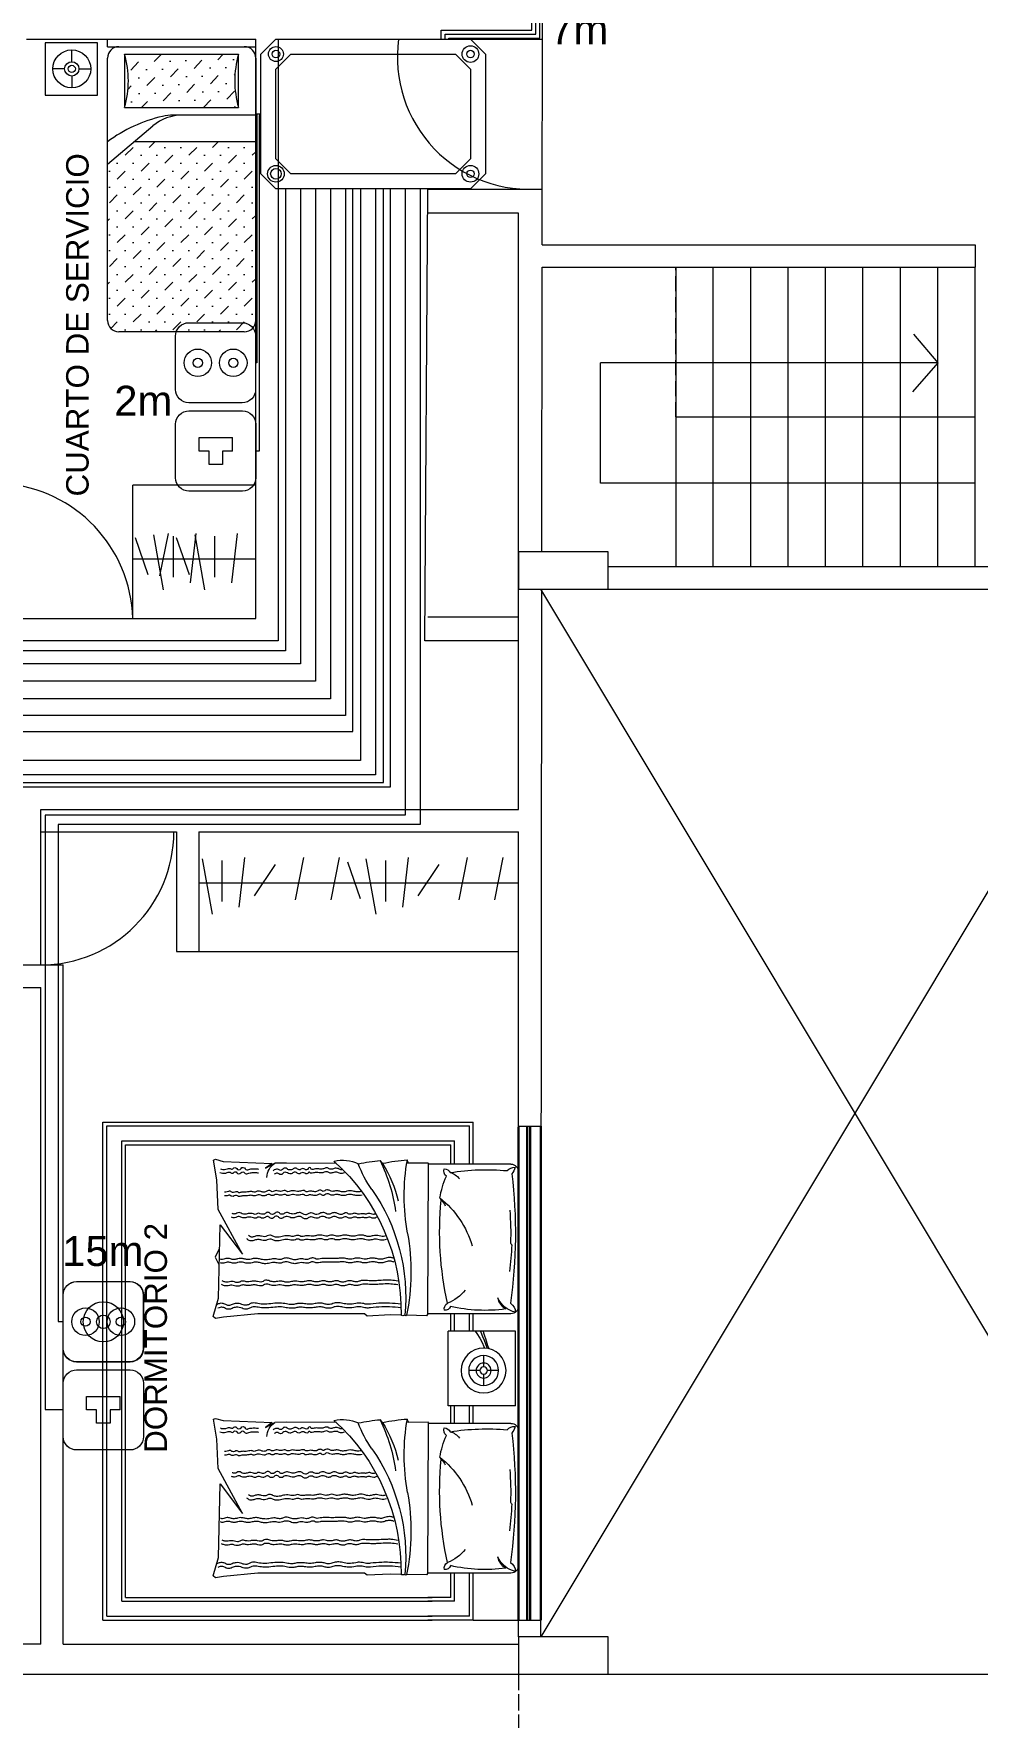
# Model space of a CAD drawing. Header units: metres. Extents: x -2 to 3328848, y -2 to 2725060.
# Drawn here: x 1662910.6 to 1662973.7, y 1363751.8 to 1363864.3 of the extents above; entities that cross this region are included whole.
import ezdxf

# ---------------------------------------------------------------- set-up
doc = ezdxf.new("R2010")
doc.units = ezdxf.units.M
for name, pattern in [('0', [0]), ('ACAD_ISO02W100', [15, 12, -3]), ('DASHED', [70, 50, -20])]:
    doc.linetypes.add(name, pattern=pattern)
doc.layers.get('0').update_dxf_attribs({"color": 253, "lineweight": 0})
for name, color, linetype, lineweight in [('escalera', 253, 'DASHED', 0), ('ICT_INTERNA', 170, 'Continuous', 0), ('ICT_TOMAS', 1, 'Continuous', 0), ('L.COLUMNA', 253, 'Continuous', 0), ('mobi alcolchonado', 253, 'Continuous', 0), ('MOBILIARIO2', 253, 'Continuous', 0), ('muebles', 253, 'Continuous', 0), ('NOFIJO', 253, 'Continuous', 0), ('PUERTAS', 253, 'Continuous', 0), ('ventanas', 253, 'Continuous', 30)]:
    doc.layers.add(name, color=color, linetype=linetype, lineweight=lineweight)
doc.styles.add('COTA', font='arial.ttf', dxfattribs={"height": 1})
doc.styles.get("Standard").update_dxf_attribs({"font": 'arial.ttf'})

# ---------------------------------------------------------------- blocks, each defined once
blk = doc.blocks.new('CAMA01')
at = {"layer": 'mobi alcolchonado'}
for p, q in [((-0.9, 0), (0, 0)), ((-0.95, -0.05), (-0.95, -0.604)), ((0.05, -0.05), (0.05, -0.6)), ((-0.95, -0.604), (-0.963, -0.613)), ((-0.963, -0.613), (-0.96, -0.747)), ((-0.95, -0.604), (0.054, -0.6)), ((0.054, -0.6), (0.057, -0.603)), ((0.057, -0.603), (0.056, -0.746)), ((-0.959, -0.784), (-0.957, -0.857)), ((-0.957, -0.857), (-0.965, -1.011)), ((-0.965, -1.011), (-0.95, -1.029)), ((0.056, -0.908), (0.075, -0.924)), ((-0.95, -1.029), (-0.95, -1.741)), ((0.055, -1.216), (0.057, -1.55)), ((0.057, -1.55), (0.056, -1.628)), ((0.023, -1.689), (0.056, -1.628)), ((0.055, -1.646), (0.023, -1.689)), ((0.068, -1.972), (0.055, -1.646)), ((-0.95, -1.741), (-0.973, -1.97)), ((-0.552, -1.843), (-0.252, -2.007)), ((-0.355, -1.993), (-0.552, -1.843)), ((-0.973, -1.97), (-0.982, -2.025)), ((-0.982, -2.025), (-0.969, -2.04)), ((-0.969, -2.04), (-0.846, -2.004)), ((-0.846, -2.004), (-0.355, -1.993)), ((-0.252, -2.007), (-0.055, -2.015)), ((-0.055, -2.015), (0.077, -2.038)), ((0.083, -2.023), (0.068, -1.972)), ((0.077, -2.038), (0.083, -2.023))]:
    blk.add_line(p, q, dxfattribs=at)
for centre, radius, start, end in [((-0.9, -0.05), 0.05, 90, 180), ((-0.78, 0.014), 0.163, 192.2008, 247.3604), ((-0.938, -0.089), 0.0687, 32.3351, 91.4023), ((0.098, -0.223), 1.025, 172.2473, 193.0029), ((-0.819, -0.021), 0.118, 212.6434, 258.2419), ((-0.41, -3.431), 3.411, 83.3475, 97.9136), ((0.1, -0.223), 0.214, 109.6538, 122.6886), ((-1.514, -0.215), 1.527, 350.9191, 5.28), ((0, -0.05), 0.05, 0, 90), ((-0.037, -0.026), 0.066, 312.4623, 3.6405), ((-0.889, -0.49), 0.0381, 108.9808, 187.5781), ((-0.919, -0.448), 0.0472, 260.6567, 326.3809), ((-0.398, 1.756), 2.282, 257.8189, 275.1993), ((-0.256, -0.567), 0.0826, 38.2941, 70.0555), ((-0.262, -0.666), 0.165, 58.5661, 64.8686), ((-0.274, 0.056), 0.589, 279.6141, 294.3372), ((0.005, -0.451), 0.0469, 219.9429, 288.3936), ((-0.03, -0.499), 0.0497, 4.6836, 60.5878), ((-0.957, -0.753), 0.00627, 112.1012, 250.5349), ((-0.94, -0.771), 0.0229, 148.1305, 214.5055), ((-0.668, -2.189), 1.471, 80, 101.4514), ((-0.838, -2.006), 1.253, 55, 95.5645), ((-0.934, -2.132), 1.348, 41.8594, 91.0501), ((-0.161, 0.617), 1.38, 259.5233, 280.0125), ((0.088, -0.688), 0.0548, 234.3439, 260.3637), ((-1.206, -0.649), 1.288, 348.4322, 355.8792), ((0.309, -0.368), 0.747, 235, 249.9199), ((-1.208, -0.805), 1.288, 348.1971, 354.7256), ((-0.183, -1.176), 0.259, 347.5254, 24.4401), ((0.059, -1.246), 0.0179, 51.3387, 101.1926)]:
    blk.add_arc(centre, radius, start, end, dxfattribs=at)
at = {"layer": 'MOBILIARIO2'}
for points in [[(-0.91, -0.784, -0.016109), (-0.904, -0.861, -0.024073), (-0.904, -0.913, -0.018694), (-0.91, -0.989, 0.050065), (-0.911, -1.018, 0.056677), (-0.907, -1.035, -0.051657), (-0.904, -1.053, -0.081685), (-0.906, -1.089, 0.062491), (-0.911, -1.135, 0.055675), (-0.906, -1.172, -0.061502), (-0.901, -1.207, -0.093427), (-0.907, -1.239, 0.097168), (-0.913, -1.27, 0.07769), (-0.908, -1.298, -0.081942), (-0.904, -1.326, -0.05009), (-0.907, -1.359, 0.049651), (-0.911, -1.393, 0.038952), (-0.908, -1.429, -0.043857), (-0.906, -1.461, -0.052705), (-0.91, -1.488, 0.052187), (-0.913, -1.514, 0.065973), (-0.909, -1.551, -0.055408), (-0.904, -1.594, -0.038659), (-0.907, -1.64, 0.032291), (-0.911, -1.696, 0.056883), (-0.906, -1.739, -0.072358), (-0.904, -1.773, -0.122992), (-0.91, -1.791, 0.101053), (-0.918, -1.813, 0.148742), (-0.913, -1.846, -0.127539), (-0.906, -1.885, -0.105457), (-0.914, -1.913, 0.125573), (-0.92, -1.936, 0.14575), (-0.914, -1.958, -0.134347), (-0.906, -1.981, -0.073839), (-0.907, -1.993, -0.052428), (-0.913, -2.008)], [(-0.885, -0.784, -0.016212), (-0.879, -0.861, -0.024132), (-0.879, -0.913, -0.018479), (-0.885, -0.988, 0.049503), (-0.886, -1.016, 0.057233), (-0.882, -1.033, -0.051743), (-0.879, -1.052, -0.081718), (-0.881, -1.087, 0.062376), (-0.886, -1.134, 0.056016), (-0.88, -1.173, -0.062225), (-0.876, -1.208, -0.092827), (-0.882, -1.239, 0.097273), (-0.888, -1.27, 0.077058), (-0.883, -1.298, -0.080968), (-0.879, -1.325, -0.051015), (-0.882, -1.359, 0.050139), (-0.886, -1.394, 0.038829), (-0.883, -1.43, -0.044073), (-0.881, -1.462, -0.05256), (-0.884, -1.488, 0.051882), (-0.888, -1.515, 0.065917), (-0.884, -1.55, -0.055177), (-0.879, -1.593, -0.038645), (-0.881, -1.64, 0.03175), (-0.886, -1.696, 0.05817), (-0.881, -1.741, -0.074982), (-0.878, -1.776, -0.120388), (-0.884, -1.794, 0.099922), (-0.892, -1.815, 0.1495), (-0.887, -1.848, -0.128684), (-0.881, -1.886, -0.103936), (-0.888, -1.913, 0.123542), (-0.894, -1.936, 0.142951), (-0.888, -1.956, -0.122441), (-0.88, -1.98, -0.081719), (-0.881, -1.995, -0.060139), (-0.889, -2.015)], [(-0.757, -0.806, -0.016834), (-0.751, -0.853, -0.034468), (-0.75, -0.876, -0.00922), (-0.753, -0.93, 0.014186), (-0.754, -0.964, 0.027864), (-0.753, -1.006, -0.034884), (-0.752, -1.039, -0.087457), (-0.756, -1.058, 0.077501), (-0.761, -1.079, 0.10571), (-0.759, -1.101, -0.089665), (-0.754, -1.128, -0.091876), (-0.76, -1.152, 0.100294), (-0.764, -1.174, 0.104219), (-0.759, -1.195, -0.103855), (-0.754, -1.216, -0.085768), (-0.758, -1.239, 0.088421), (-0.761, -1.26, 0.073045), (-0.758, -1.282, -0.076066), (-0.754, -1.302, -0.079828), (-0.758, -1.326, 0.07972), (-0.761, -1.349, 0.069238), (-0.758, -1.372, -0.06864), (-0.754, -1.396, -0.070898), (-0.758, -1.424, 0.075702), (-0.761, -1.452, 0.045986), (-0.759, -1.47, -0.045091), (-0.757, -1.489, -0.076769), (-0.76, -1.518, 0.075317), (-0.764, -1.547, 0.065696), (-0.76, -1.57, -0.069765), (-0.757, -1.591, -0.058047), (-0.759, -1.609, 0.04517), (-0.761, -1.631, 0.107598), (-0.756, -1.66, -0.119304), (-0.752, -1.687, -0.134303), (-0.758, -1.704, 0.142887), (-0.764, -1.72, 0.094042), (-0.761, -1.741, -0.082548), (-0.757, -1.766, -0.054703), (-0.76, -1.793, 0.071659), (-0.761, -1.813, 0.065726), (-0.759, -1.824, -0.062051), (-0.757, -1.836, -0.141652), (-0.761, -1.856, 0.127606), (-0.766, -1.878, 0.082372), (-0.763, -1.897, -0.083239), (-0.759, -1.915, -0.067193), (-0.761, -1.931, 0.05209), (-0.764, -1.95, 0.075758), (-0.762, -1.965, 0.049851), (-0.754, -1.985)], [(-0.732, -0.804, -0.016995), (-0.725, -0.851, -0.034524), (-0.725, -0.875, -0.009087), (-0.728, -0.93, 0.014008), (-0.729, -0.965, 0.028389), (-0.728, -1.008, -0.036216), (-0.727, -1.042, -0.085799), (-0.731, -1.06, 0.076158), (-0.736, -1.08, 0.106727), (-0.733, -1.102, -0.090343), (-0.729, -1.128, -0.091358), (-0.734, -1.152, 0.099809), (-0.738, -1.174, 0.104145), (-0.734, -1.195, -0.103071), (-0.729, -1.215, -0.086935), (-0.733, -1.238, 0.089287), (-0.736, -1.26, 0.072441), (-0.733, -1.282, -0.075683), (-0.729, -1.302, -0.080097), (-0.733, -1.326, 0.080136), (-0.736, -1.349, 0.068821), (-0.733, -1.372, -0.06822), (-0.729, -1.395, -0.07127), (-0.733, -1.424, 0.075969), (-0.736, -1.452, 0.045868), (-0.734, -1.47, -0.045154), (-0.732, -1.489, -0.076598), (-0.735, -1.517, 0.075113), (-0.739, -1.547, 0.065882), (-0.735, -1.569, -0.069876), (-0.732, -1.591, -0.057507), (-0.733, -1.608, 0.043911), (-0.736, -1.63, 0.109441), (-0.731, -1.661, -0.121849), (-0.726, -1.689, -0.133121), (-0.733, -1.706, 0.145487), (-0.738, -1.722, 0.09027), (-0.735, -1.743, -0.08023), (-0.732, -1.766, -0.055518), (-0.735, -1.791, 0.070221), (-0.736, -1.812, 0.068505), (-0.734, -1.824, -0.064708), (-0.731, -1.836, -0.140191), (-0.735, -1.857, 0.1283), (-0.741, -1.878, 0.081106), (-0.737, -1.897, -0.082764), (-0.734, -1.915, -0.06863), (-0.736, -1.93, 0.055684), (-0.738, -1.949, 0.073555), (-0.737, -1.961, 0.046852), (-0.73, -1.979)], [(-0.605, -0.829, -0.036577), (-0.599, -0.85, -0.065257), (-0.598, -0.862, -0.081239), (-0.605, -0.893, 0.09673), (-0.61, -0.92, 0.059687), (-0.606, -0.947, -0.061201), (-0.603, -0.974, -0.068087), (-0.607, -1.005, 0.079475), (-0.61, -1.032, 0.066482), (-0.606, -1.051, -0.06511), (-0.603, -1.069, -0.088365), (-0.606, -1.098, 0.088514), (-0.61, -1.128, 0.053898), (-0.605, -1.154, -0.072445), (-0.603, -1.174, -0.014703), (-0.604, -1.198, 0.01338), (-0.605, -1.223, 0.011057), (-0.605, -1.263, -0.009921), (-0.605, -1.302, -0.044454), (-0.608, -1.325, 0.048377), (-0.61, -1.347, 0.125065), (-0.607, -1.358, -0.104774), (-0.603, -1.372, -0.140323), (-0.607, -1.392, 0.125005), (-0.612, -1.414, 0.059733), (-0.61, -1.432, -0.062195), (-0.608, -1.449, -0.076384), (-0.611, -1.47, 0.06684), (-0.615, -1.493, 0.115189), (-0.609, -1.523, -0.114961), (-0.603, -1.552, -0.097223), (-0.608, -1.576, 0.116527), (-0.612, -1.596, 0.051779), (-0.61, -1.611, -0.047812), (-0.608, -1.626, -0.078489), (-0.611, -1.66, 0.074508), (-0.615, -1.696, 0.064682), (-0.61, -1.723, -0.066772), (-0.605, -1.75, -0.076034), (-0.609, -1.78, 0.075656), (-0.612, -1.81, 0.063602), (-0.608, -1.834, -0.070388), (-0.605, -1.855, -0.079082), (-0.608, -1.876, 0.071502), (-0.612, -1.899, 0.088099), (-0.608, -1.923, -0.094007), (-0.605, -1.946, -0.091812), (-0.609, -1.961, 0.09253), (-0.612, -1.976, 0.064978), (-0.612, -1.982, 0.037379), (-0.609, -1.991)], [(-0.579, -0.831, -0.034849), (-0.574, -0.851, -0.063486), (-0.573, -0.862, -0.084403), (-0.58, -0.894, 0.098788), (-0.585, -0.921, 0.058591), (-0.581, -0.948, -0.060695), (-0.578, -0.974, -0.068148), (-0.582, -1.005, 0.079202), (-0.585, -1.031, 0.06675), (-0.581, -1.05, -0.064998), (-0.578, -1.069, -0.088664), (-0.581, -1.098, 0.08935), (-0.585, -1.127, 0.053061), (-0.58, -1.153, -0.071644), (-0.578, -1.173, -0.015298), (-0.579, -1.197, 0.013681), (-0.58, -1.224, 0.010889), (-0.58, -1.264, -0.010649), (-0.58, -1.304, -0.042768), (-0.582, -1.325, 0.044654), (-0.585, -1.345, 0.128784), (-0.581, -1.357, -0.106491), (-0.577, -1.372, -0.140372), (-0.581, -1.393, 0.126736), (-0.587, -1.415, 0.057828), (-0.584, -1.433, -0.061442), (-0.582, -1.45, -0.076141), (-0.585, -1.47, 0.065916), (-0.589, -1.493, 0.116085), (-0.583, -1.522, -0.115201), (-0.577, -1.552, -0.097759), (-0.583, -1.576, 0.118144), (-0.587, -1.597, 0.049819), (-0.585, -1.611, -0.04634), (-0.582, -1.626, -0.079345), (-0.586, -1.659, 0.074617), (-0.589, -1.695, 0.064869), (-0.585, -1.723, -0.066843), (-0.58, -1.749, -0.075858), (-0.583, -1.779, 0.075529), (-0.587, -1.81, 0.063913), (-0.583, -1.833, -0.070745), (-0.58, -1.855, -0.078628), (-0.583, -1.876, 0.070918), (-0.587, -1.899, 0.091738), (-0.583, -1.924, -0.104246), (-0.58, -1.947, -0.077322), (-0.583, -1.962, 0.076658), (-0.587, -1.977, 0.044784), (-0.587, -1.982, 0.024817), (-0.585, -1.99)], [(-0.454, -0.881, 0.03776), (-0.458, -0.899, 0.061868), (-0.458, -0.911, 0.048595), (-0.455, -0.931, -0.055091), (-0.451, -0.948, -0.095626), (-0.455, -0.978, 0.098357), (-0.458, -1.006, 0.076409), (-0.454, -1.026, -0.077038), (-0.449, -1.046, -0.089345), (-0.452, -1.078, 0.084057), (-0.456, -1.111, 0.04749), (-0.452, -1.135, -0.04929), (-0.449, -1.158, -0.087499), (-0.453, -1.188, 0.094197), (-0.456, -1.216, 0.078357), (-0.452, -1.232, -0.083223), (-0.449, -1.246, -0.112249), (-0.452, -1.266, 0.105279), (-0.456, -1.286, 0.082664), (-0.452, -1.306, -0.090946), (-0.449, -1.323, -0.067901), (-0.452, -1.348, 0.066074), (-0.456, -1.372, 0.035048), (-0.455, -1.394, -0.037877), (-0.454, -1.414, -0.060523), (-0.456, -1.431, 0.062605), (-0.458, -1.447, 0.127512), (-0.455, -1.461, -0.121277), (-0.451, -1.475, -0.117111), (-0.455, -1.49, 0.113611), (-0.458, -1.505, 0.059143), (-0.457, -1.52, -0.043052), (-0.454, -1.54, -0.089599), (-0.458, -1.58, 0.091053), (-0.463, -1.619, 0.111622), (-0.456, -1.642, -0.130391), (-0.451, -1.661, -0.12494), (-0.456, -1.678, 0.120889), (-0.461, -1.696, 0.086695), (-0.458, -1.715, -0.071647), (-0.454, -1.738, -0.113093), (-0.458, -1.763, 0.114265), (-0.463, -1.787, 0.106276), (-0.46, -1.799, 0.062305), (-0.449, -1.815)], [(-0.429, -0.884, 0.034858), (-0.433, -0.901, 0.059461), (-0.433, -0.91, 0.052316), (-0.429, -0.93, -0.056386), (-0.426, -0.947, -0.095596), (-0.43, -0.977, 0.098171), (-0.433, -1.005, 0.07636), (-0.428, -1.025, -0.076506), (-0.424, -1.044, -0.090069), (-0.427, -1.077, 0.084543), (-0.431, -1.111, 0.047364), (-0.427, -1.135, -0.049676), (-0.424, -1.158, -0.08659), (-0.428, -1.187, 0.092747), (-0.431, -1.215, 0.079795), (-0.427, -1.231, -0.084031), (-0.424, -1.246, -0.112191), (-0.427, -1.265, 0.106013), (-0.431, -1.286, 0.081403), (-0.427, -1.305, -0.089338), (-0.424, -1.323, -0.069417), (-0.427, -1.348, 0.067062), (-0.431, -1.373, 0.034899), (-0.43, -1.396, -0.039008), (-0.429, -1.415, -0.057667), (-0.431, -1.43, 0.058816), (-0.433, -1.446, 0.130991), (-0.43, -1.46, -0.122045), (-0.426, -1.475, -0.11844), (-0.429, -1.49, 0.116548), (-0.433, -1.506, 0.056461), (-0.431, -1.521, -0.041981), (-0.428, -1.54, -0.089156), (-0.433, -1.579, 0.08877), (-0.438, -1.617, 0.114233), (-0.431, -1.641, -0.131551), (-0.425, -1.661, -0.125542), (-0.43, -1.679, 0.123278), (-0.435, -1.697, 0.085156), (-0.432, -1.716, -0.073009), (-0.428, -1.738, -0.115535), (-0.433, -1.762, 0.127329), (-0.437, -1.783, 0.096991), (-0.435, -1.791, 0.053351), (-0.427, -1.804)], [(-0.304, -0.946, 0.052853), (-0.31, -0.958, 0.082349), (-0.311, -0.967, 0.113365), (-0.307, -0.985, -0.137167), (-0.304, -0.999, -0.079599), (-0.308, -1.012, 0.112443), (-0.309, -1.02, 0.045995), (-0.308, -1.028, -0.039568), (-0.307, -1.037, -0.069784), (-0.308, -1.055, 0.073829), (-0.309, -1.072, 0.067952), (-0.307, -1.079, -0.047112), (-0.304, -1.09, -0.170036), (-0.308, -1.112, 0.173788), (-0.311, -1.132, 0.142872), (-0.307, -1.142, -0.145458), (-0.302, -1.151, -0.195397), (-0.305, -1.167, 0.151851), (-0.311, -1.186, 0.126712), (-0.306, -1.208, -0.124684), (-0.3, -1.23, -0.150491), (-0.306, -1.252, 0.168102), (-0.311, -1.272, 0.13967), (-0.306, -1.287, -0.13006), (-0.3, -1.302, -0.169436), (-0.305, -1.328, 0.163629), (-0.311, -1.354, 0.104575), (-0.307, -1.369, -0.109696), (-0.302, -1.384, -0.20768), (-0.309, -1.404, 0.202622), (-0.316, -1.424, 0.1762), (-0.308, -1.442, -0.167885), (-0.3, -1.461, -0.137817), (-0.305, -1.487, 0.14417), (-0.309, -1.512, 0.079258), (-0.305, -1.528, -0.072052), (-0.3, -1.545, -0.215179), (-0.308, -1.571, 0.272703), (-0.311, -1.594, 0.157232), (-0.306, -1.6, -0.133932), (-0.3, -1.608, -0.346503), (-0.305, -1.632, 0.328416), (-0.311, -1.657, 0.136915), (-0.305, -1.666, -0.179847), (-0.3, -1.673, -0.252619), (-0.304, -1.689, 0.209461), (-0.311, -1.708, 0.111259), (-0.307, -1.724, -0.146381), (-0.304, -1.736, -0.125668), (-0.308, -1.747, 0.139354), (-0.311, -1.757, 0.105558), (-0.309, -1.771, -0.077694), (-0.304, -1.789, -0.090317), (-0.307, -1.816, 0.100764), (-0.309, -1.841, 0.12001), (-0.304, -1.854, -0.131665), (-0.3, -1.866, -0.170535), (-0.303, -1.88, 0.13714), (-0.309, -1.897, 0.068639), (-0.308, -1.906, 0.052035), (-0.304, -1.918)], [(-0.281, -0.954, 0.042607), (-0.285, -0.963, 0.071397), (-0.286, -0.968, 0.129838), (-0.282, -0.984, -0.140626), (-0.279, -1, -0.083982), (-0.282, -1.012, 0.117812), (-0.284, -1.021, 0.041239), (-0.283, -1.028, -0.036686), (-0.282, -1.036, -0.06988), (-0.283, -1.053, 0.071878), (-0.284, -1.069, 0.072269), (-0.282, -1.078, -0.05165), (-0.279, -1.089, -0.163828), (-0.282, -1.109, 0.164309), (-0.285, -1.128, 0.150844), (-0.281, -1.138, -0.147278), (-0.276, -1.148, -0.197862), (-0.279, -1.165, 0.156121), (-0.286, -1.186, 0.123696), (-0.28, -1.208, -0.125417), (-0.274, -1.23, -0.148173), (-0.28, -1.252, 0.166473), (-0.285, -1.271, 0.139796), (-0.28, -1.285, -0.128151), (-0.274, -1.301, -0.171039), (-0.279, -1.326, 0.162775), (-0.286, -1.353, 0.107698), (-0.28, -1.369, -0.115196), (-0.276, -1.384, -0.202947), (-0.282, -1.404, 0.202257), (-0.289, -1.423, 0.173028), (-0.282, -1.44, -0.162077), (-0.274, -1.458, -0.143302), (-0.279, -1.485, 0.146514), (-0.283, -1.511, 0.08083), (-0.279, -1.527, -0.077891), (-0.274, -1.544, -0.205436), (-0.281, -1.568, 0.258943), (-0.284, -1.587, 0.167371), (-0.279, -1.594, -0.135353), (-0.273, -1.601, -0.347128), (-0.278, -1.626, 0.32569), (-0.284, -1.651, 0.138368), (-0.277, -1.661, -0.174678), (-0.272, -1.669, -0.262199), (-0.277, -1.687, 0.218741), (-0.285, -1.709, 0.1036), (-0.281, -1.725, -0.142377), (-0.278, -1.737, -0.128588), (-0.282, -1.748, 0.145504), (-0.286, -1.758, 0.099417), (-0.283, -1.771, -0.074367), (-0.279, -1.788, -0.090334), (-0.282, -1.813, 0.095924), (-0.284, -1.837, 0.126634), (-0.278, -1.852, -0.136356), (-0.273, -1.866, -0.176248), (-0.278, -1.881, 0.158824), (-0.283, -1.898, 0.054695), (-0.283, -1.904, 0.039328), (-0.28, -1.912)], [(-0.158, -1.044, 0.02297), (-0.16, -1.066, 0.03842), (-0.16, -1.079, 0.038008), (-0.155, -1.106, -0.055193), (-0.153, -1.125, -0.083604), (-0.156, -1.146, 0.075661), (-0.16, -1.17, 0.084309), (-0.156, -1.194, -0.09066), (-0.153, -1.216, -0.067099), (-0.155, -1.228, 0.059889), (-0.158, -1.242, 0.149337), (-0.153, -1.26, -0.134073), (-0.148, -1.279, -0.21438), (-0.155, -1.294, 0.253882), (-0.16, -1.307, 0.189759), (-0.155, -1.315, -0.18789), (-0.151, -1.323, -0.191242), (-0.155, -1.341, 0.174445), (-0.16, -1.361, 0.047645), (-0.158, -1.373, -0.048038), (-0.155, -1.386, -0.123722), (-0.159, -1.408, 0.169091), (-0.16, -1.424, 0.141473), (-0.156, -1.429, -0.143521), (-0.153, -1.435, -0.155534), (-0.154, -1.453, 0.107396), (-0.158, -1.477, 0.042577), (-0.155, -1.495, -0.050748), (-0.153, -1.51, -0.129685), (-0.157, -1.527, 0.145893), (-0.16, -1.542, 0.134999), (-0.156, -1.552, -0.139913), (-0.153, -1.561, -0.114007), (-0.155, -1.574, 0.10043), (-0.158, -1.589, 0.069927), (-0.155, -1.603, -0.066719), (-0.153, -1.617, -0.140231), (-0.157, -1.633, 0.158227), (-0.16, -1.647, 0.144948), (-0.157, -1.655, -0.133495), (-0.153, -1.664, -0.180577), (-0.156, -1.68, 0.144963), (-0.162, -1.701, 0.094523), (-0.158, -1.721, -0.110663), (-0.155, -1.738, -0.10701), (-0.159, -1.753, 0.129666), (-0.162, -1.766, 0.099091), (-0.16, -1.777, -0.116601), (-0.158, -1.787, -0.058417), (-0.16, -1.802, 0.05454), (-0.162, -1.817, 0.023755), (-0.162, -1.83, -0.022115), (-0.162, -1.843, -0.082226), (-0.165, -1.855, 0.093862), (-0.167, -1.866, 0.171583), (-0.164, -1.873, -0.116919), (-0.16, -1.883, -0.185126), (-0.162, -1.899, 0.193604), (-0.165, -1.915, 0.131355), (-0.16, -1.923, -0.188426), (-0.158, -1.929, -0.095469), (-0.159, -1.939, 0.066793), (-0.162, -1.953, 0.021913), (-0.162, -1.958, 0.016222), (-0.162, -1.964)], [(-0.133, -1.047, 0.020778), (-0.135, -1.067, 0.036491), (-0.135, -1.078, 0.041461), (-0.13, -1.105, -0.057174), (-0.128, -1.125, -0.082873), (-0.131, -1.146, 0.075265), (-0.135, -1.17, 0.085019), (-0.131, -1.194, -0.092379), (-0.128, -1.217, -0.064068), (-0.13, -1.228, 0.055503), (-0.132, -1.241, 0.157835), (-0.127, -1.26, -0.148846), (-0.122, -1.281, -0.199592), (-0.128, -1.294, 0.247082), (-0.132, -1.305, 0.184593), (-0.128, -1.312, -0.169439), (-0.124, -1.32, -0.211187), (-0.128, -1.339, 0.185054), (-0.134, -1.361, 0.043562), (-0.132, -1.374, -0.048148), (-0.13, -1.386, -0.119615), (-0.133, -1.404, 0.160888), (-0.134, -1.418, 0.146532), (-0.131, -1.424, -0.137743), (-0.127, -1.43, -0.163825), (-0.128, -1.449, 0.111152), (-0.132, -1.477, 0.041886), (-0.129, -1.496, -0.053628), (-0.128, -1.511, -0.124743), (-0.131, -1.526, 0.141323), (-0.134, -1.54, 0.136283), (-0.131, -1.549, -0.135036), (-0.127, -1.559, -0.120412), (-0.129, -1.573, 0.104043), (-0.132, -1.589, 0.069722), (-0.13, -1.604, -0.070787), (-0.127, -1.618, -0.133062), (-0.131, -1.632, 0.149023), (-0.134, -1.645, 0.15104), (-0.131, -1.653, -0.132016), (-0.127, -1.661, -0.185288), (-0.13, -1.68, 0.149156), (-0.137, -1.702, 0.091592), (-0.132, -1.722, -0.1101), (-0.13, -1.739, -0.106833), (-0.134, -1.754, 0.131118), (-0.137, -1.766, 0.095868), (-0.134, -1.777, -0.111479), (-0.132, -1.786, -0.063175), (-0.134, -1.802, 0.056761), (-0.137, -1.819, 0.023768), (-0.137, -1.833, -0.026007), (-0.137, -1.846, -0.075167), (-0.139, -1.855, 0.082422), (-0.141, -1.864, 0.180625), (-0.139, -1.87, -0.118245), (-0.134, -1.879, -0.184753), (-0.137, -1.895, 0.189898), (-0.139, -1.911, 0.133199), (-0.134, -1.919, -0.180236), (-0.131, -1.926, -0.10911), (-0.133, -1.938, 0.078712), (-0.137, -1.955, 0.016438), (-0.137, -1.959, 0.011572), (-0.137, -1.964)], [(-0.008, -1.165, 0.063574), (-0.013, -1.178, 0.09229), (-0.013, -1.188, 0.087813), (-0.008, -1.201, -0.084664), (-0.004, -1.214, -0.147947), (-0.007, -1.24, 0.164849), (-0.008, -1.263, 0.089821), (-0.004, -1.272, -0.116631), (-0.001, -1.279, -0.144447), (-0.004, -1.297, 0.116051), (-0.008, -1.319, 0.024537), (-0.007, -1.332, -0.021879), (-0.006, -1.347, -0.09639), (-0.009, -1.37, 0.1367), (-0.011, -1.386, 0.212994), (-0.007, -1.391, -0.190175), (-0.004, -1.396, -0.394232), (-0.008, -1.404, 0.296973), (-0.015, -1.414, 0.196588), (-0.011, -1.427, -0.177409), (-0.006, -1.44, -0.181533), (-0.011, -1.455, 0.205507), (-0.015, -1.468, 0.192194), (-0.01, -1.478, -0.172784), (-0.004, -1.489, -0.223273), (-0.009, -1.508, 0.193968), (-0.015, -1.528, 0.156888), (-0.009, -1.544, -0.172543), (-0.004, -1.559, -0.267412), (-0.012, -1.574, 0.2882), (-0.02, -1.589, 0.1673), (-0.015, -1.6, -0.167614), (-0.011, -1.61, -0.102415), (-0.012, -1.621, -0.090979), (-0.018, -1.631)], [(0.015, -1.174, 0.043115), (0.013, -1.182, 0.071529), (0.013, -1.186, 0.117166), (0.017, -1.197, -0.092201), (0.022, -1.211, -0.148493), (0.019, -1.236, 0.162321), (0.017, -1.259, 0.092598), (0.021, -1.268, -0.115816), (0.025, -1.276, -0.147409), (0.022, -1.296, 0.11874), (0.017, -1.32, 0.02342), (0.018, -1.333, -0.023767), (0.019, -1.347, -0.081841), (0.017, -1.364, 0.093108), (0.015, -1.379, 0.271365), (0.02, -1.387, -0.237724), (0.027, -1.394, -0.374349), (0.02, -1.405, 0.322203), (0.012, -1.417, 0.165022), (0.016, -1.428, -0.163895), (0.02, -1.44, -0.183927), (0.016, -1.453, 0.20204), (0.012, -1.465, 0.194979), (0.017, -1.475, -0.16864), (0.023, -1.486, -0.227481), (0.018, -1.505, 0.192689), (0.011, -1.527, 0.162586), (0.018, -1.545, -0.18296), (0.024, -1.56, -0.259647), (0.015, -1.576, 0.292915), (0.008, -1.59, 0.147396), (0.012, -1.599, -0.130485), (0.016, -1.609, -0.124764), (0.015, -1.624, -0.11423), (0.006, -1.639)], [(-0.006, -1.995, -0.043571), (-0.01, -1.977, -0.058781), (-0.011, -1.964, -0.074778), (-0.006, -1.946, 0.098243), (-0.004, -1.932, 0.160673), (-0.007, -1.921, -0.168807), (-0.011, -1.911, -0.235494), (-0.007, -1.903, 0.200169), (-0.001, -1.894, 0.310498), (-0.007, -1.882, -0.25744), (-0.015, -1.869, -0.272296), (-0.008, -1.854, 0.302876), (-0.001, -1.841, 0.245567), (-0.009, -1.83, -0.301104), (-0.015, -1.82, -0.076708), (-0.013, -1.809, 0.045391), (-0.008, -1.792, 0.044442), (-0.006, -1.765, 0.040505), (-0.008, -1.736)], [(0.019, -1.991, -0.038395), (0.015, -1.976, -0.053841), (0.015, -1.965, -0.086675), (0.019, -1.945, 0.114917), (0.022, -1.93, 0.136679), (0.019, -1.922, -0.135819), (0.017, -1.913, -0.26772), (0.021, -1.905, 0.219941), (0.027, -1.895, 0.298949), (0.021, -1.882, -0.252587), (0.013, -1.868, -0.270993), (0.021, -1.853, 0.294092), (0.028, -1.839, 0.262376), (0.018, -1.826, -0.328686), (0.012, -1.815, -0.053331), (0.013, -1.807, 0.033048), (0.017, -1.795, 0.048678), (0.019, -1.766, 0.045374), (0.017, -1.736)]]:
    blk.add_lwpolyline(points, format="xyb", dxfattribs=at)
for centre, radius, start, end in [((-0.439, -1.786), 1.742, 91.6325, 97.548), ((-0.592, -0.203), 0.189, 52.792, 56.6952), ((-0.411, -1.793), 1.742, 84.9412, 92.1903), ((-0.671, -0.913), 0.629, 38.0799, 73.877), ((-0.618, -0.574), 0.28, 128.4595, 159.0281), ((-0.113, -0.484), 0.111, 14.5489, 54.2329), ((-0.42, -1.936), 1.126, 63.9685, 82.178), ((-0.429, -1.714), 0.941, 58.9817, 75.6046), ((-0.045, -1.558), 0.123, 272.9287, 325.2602)]:
    blk.add_arc(centre, radius, start, end, dxfattribs=at)
blk = doc.blocks.new('CAMASSENC-1MESITA')
at = {"layer": 'muebles'}
for p, q in [((1.431, -0.019), (1.431, -0.469)), ((1.431, -0.019), (1.929, -0.019)), ((1.929, -0.019), (1.929, -0.469)), ((1.667, -0.132), (1.667, -0.207)), ((0, -0.302), (0.314, -0.302)), ((0, -0.302), (0, -0.604)), ((0.025, -0.327), (0.314, -0.327)), ((0.025, -0.327), (0.025, -0.604)), ((1.314, -0.302), (1.431, -0.302)), ((1.314, -0.327), (1.431, -0.327)), ((1.642, -0.232), (1.567, -0.232)), ((1.667, -0.257), (1.667, -0.332)), ((1.767, -0.232), (1.692, -0.232)), ((1.929, -0.302), (2.046, -0.302)), ((1.929, -0.327), (2.046, -0.327)), ((3.046, -0.302), (3.326, -0.302)), ((3.046, -0.327), (3.301, -0.327)), ((3.301, -2.751), (3.301, -0.327)), ((3.326, -2.776), (3.326, -0.302)), ((0.125, -0.427), (0.314, -0.427)), ((0.125, -0.427), (0.125, -0.604)), ((1.314, -0.427), (1.431, -0.427)), ((1.929, -0.427), (2.046, -0.427)), ((3.046, -0.427), (3.201, -0.427)), ((3.201, -2.651), (3.201, -0.427)), ((0.15, -0.452), (0.314, -0.452)), ((0.15, -0.452), (0.15, -0.604)), ((1.314, -0.452), (1.431, -0.452)), ((1.431, -0.469), (1.929, -0.469)), ((1.929, -0.452), (2.046, -0.452)), ((3.046, -0.452), (3.176, -0.452)), ((3.176, -2.626), (3.176, -0.452)), ((0, -2.776), (0, -0.576)), ((0.025, -2.751), (0.025, -0.576)), ((0.125, -2.651), (0.125, -0.576)), ((0.15, -2.626), (0.15, -0.576)), ((2.425, -2.026), (2.375, -2.001)), ((2.475, -2.001), (2.425, -2.026)), ((0.125, -2.651), (3.201, -2.651)), ((0.15, -2.626), (3.176, -2.626)), ((0, -2.776), (3.326, -2.776)), ((0.025, -2.751), (3.301, -2.751))]:
    blk.add_line(p, q, dxfattribs=at)
for points in [[(1.929, -0.235), (1.918, -0.232), (1.899, -0.226), (1.882, -0.22), (1.866, -0.216), (1.85, -0.211), (1.835, -0.206), (1.82, -0.2), (1.813, -0.196)], [(1.929, -0.254), (1.923, -0.251), (1.895, -0.239), (1.87, -0.229), (1.845, -0.22), (1.82, -0.21), (1.816, -0.208)], [(1.929, -0.288), (1.915, -0.277), (1.884, -0.257), (1.855, -0.242), (1.828, -0.231), (1.817, -0.227)]]:
    blk.add_lwpolyline(points, dxfattribs=at)
for radius in [0.15, 0.1, 0.05, 0.025]:
    blk.add_circle((1.667, -0.232), radius, dxfattribs=at)
at = {"layer": 'muebles', "rotation": 359.999999999999}
for p in [(1.264, 0), (2.996, 0)]:
    blk.add_blockref('CAMA01', p, dxfattribs=at)
blk = doc.blocks.new('CAMA190X100CM-1MESITA')
at = {"layer": 'muebles'}
h = blk.add_hatch(dxfattribs=at)
h.set_pattern_fill('MUDST', color=256, scale=0.3, angle=406.5404, style=0)
h.set_pattern_definition([(46.54041, (-83.744445, -2.07426), (0.048736945, 0.16046716), [0.075, -0.075, 0, -0.075, 0, -0.075])])
h.paths.add_polyline_path([(0.532, -0.102, -0.142857), (0.532, -0.457), (1.294, -0.457, -0.142857), (1.294, -0.102)])
h = blk.add_hatch(dxfattribs=at)
h.set_pattern_fill('MUDST', color=256, scale=0.3, angle=405, style=0)
h.set_pattern_definition([(45, (-83.744445, -2.07426), (0.05303301, 0.159099026), [0.075, -0.075, 0, -0.075, 0, -0.075])])
h.paths.add_polyline_path([(1.408, -0.686), (0.595, -0.686), (0.417, -0.835), (0.417, -1.88, 0.414214), (0.494, -1.956), (1.332, -1.956, 0.414214), (1.408, -1.88)])
for p, q in [((0.417, 0), (1.408, 0)), ((0.417, -0.051), (0.417, 0)), ((1.408, -0.051), (1.408, 0)), ((0.179, -0.151), (0.179, -0.072)), ((0.417, -0.051), (1.408, -0.051)), ((0.532, -0.102), (0.532, -0.457)), ((1.294, -0.102), (0.532, -0.102)), ((1.294, -0.457), (1.294, -0.102)), ((0.132, -0.199), (0.052, -0.199)), ((0.227, -0.199), (0.306, -0.199)), ((0.417, -1.88), (0.417, -0.127)), ((1.408, -0.127), (1.408, -1.88)), ((0.179, -0.246), (0.179, -0.326)), ((0.532, -0.457), (1.294, -0.457)), ((1.408, -0.508), (0.856, -0.508)), ((0.418, -0.835), (0.721, -0.58)), ((1.408, -0.686), (0.595, -0.686)), ((1.332, -1.956), (0.494, -1.956))]:
    blk.add_line(p, q, dxfattribs=at)
blk.add_lwpolyline([(0, -0.024), (0, -0.374), (0.35, -0.374), (0.35, -0.024)], close=True, dxfattribs=at)
for radius in [0.127, 0.0478, 0.0238]:
    blk.add_circle((0.179, -0.199), radius, dxfattribs=at)
for centre, radius, start, end in [((0.494, -0.127), 0.0762, 90, 180), ((-0.078, -0.279), 0.635, 343.7398, 16.2602), ((1.903, -0.279), 0.635, 163.7398, 196.2602), ((1.332, -0.127), 0.0762, 0, 90), ((1.025, -1.522), 1.034, 103.3928, 126.0202), ((0.917, -0.813), 0.305, 90, 130.1059), ((0.856, -0.813), 0.305, 90, 103.3928), ((0.494, -1.88), 0.0762, 180, 270), ((1.332, -1.88), 0.0762, 270, 0)]:
    blk.add_arc(centre, radius, start, end, dxfattribs=at)
blk = doc.blocks.new('RTR')
for p, q in [((-0.75, 0.4), (-0.65, 0.5)), ((-0.65, 0.5), (0.65, 0.5)), ((0.65, 0.5), (0.75, 0.4)), ((-0.75, -0.4), (-0.75, 0.4)), ((-0.65, 0.3), (-0.55, 0.4)), ((-0.55, 0.4), (0.55, 0.4)), ((0.55, 0.4), (0.65, 0.3)), ((0.75, 0.4), (0.75, -0.4)), ((-0.65, -0.3), (-0.65, 0.3)), ((0.65, 0.3), (0.65, -0.3)), ((-0.65, -0.3), (-0.55, -0.4)), ((0.65, -0.3), (0.55, -0.4)), ((-0.75, -0.4), (-0.65, -0.5)), ((0.55, -0.4), (-0.55, -0.4)), ((0.65, -0.5), (0.75, -0.4)), ((0.65, -0.5), (-0.65, -0.5))]:
    blk.add_line(p, q)
for centre, radius in [((-0.65, 0.4), 0.05), ((0.65, 0.4), 0.0559), ((-0.65, 0.4), 0.025), ((0.65, 0.4), 0.025), ((-0.65, -0.4), 0.0559), ((-0.65, -0.4), 0.0354), ((0.65, -0.4), 0.0559), ((0.65, -0.4), 0.025)]:
    blk.add_circle(centre, radius)
blk = doc.blocks.new('Toma TLCA')
blk.add_lwpolyline([(-0.1, 0.15), (0.1, 0.15, -0.414214), (0.15, 0.1), (0.15, -0.1, -0.414214), (0.1, -0.15), (-0.1, -0.15, -0.414214), (-0.15, -0.1), (-0.15, 0.1, -0.414214)], format="xyb", close=True)
for radius in [0.075, 0.025]:
    blk.add_circle((0, 0), radius)
blk = doc.blocks.new('Toma TFN')
for p, q in [((-0.0625, 0.05), (-0.05, 0.05)), ((-0.0625, 0), (-0.0625, 0.05)), ((-0.05, 0), (-0.0625, 0)), ((-0.05, 0.05), (0.05, 0.05)), ((-0.025, 0), (-0.05, 0)), ((-0.025, -0.05), (-0.025, 0)), ((0.025, 0), (0.025, -0.05)), ((0.05, 0), (0.025, 0)), ((0.05, 0.05), (0.0625, 0.05)), ((0.0625, 0), (0.05, 0)), ((0.05, 0), (0.05, 0)), ((0.0625, 0), (0.0625, 0.05)), ((0.025, -0.05), (-0.025, -0.05))]:
    blk.add_line(p, q)
blk.add_lwpolyline([(-0.1, 0.15), (0.1, 0.15, -0.414214), (0.15, 0.1), (0.15, -0.1, -0.414214), (0.1, -0.15), (-0.1, -0.15, -0.414214), (-0.15, -0.1), (-0.15, 0.1, -0.414214)], format="xyb", close=True)
blk = doc.blocks.new('TOMA TV')
blk.add_lwpolyline([(-0.1, 0.15), (0.1, 0.15, -0.414214), (0.15, 0.1), (0.15, -0.1, -0.414214), (0.1, -0.15), (-0.1, -0.15, -0.414214), (-0.15, -0.1), (-0.15, 0.1, -0.414214)], format="xyb", close=True)
for centre, radius in [((-0.0663, 0), 0.0515), ((-0.0663, 0), 0.0172), ((0.0663, 0), 0.0515), ((0.0663, 0), 0.0172)]:
    blk.add_circle(centre, radius)

msp = doc.modelspace()

# ---------------------------------------------------------------- linework, layer by layer
for p, q in [((1662944.614, 1363850.202), (1662944.642, 1363878.744)), ((1662910.159, 1363863.952), (1662925.468, 1363863.952)), ((1662926.968, 1363863.952), (1662944.631, 1363863.952)), ((1662943.022, 1363812.485), (1662943.022, 1363852.33)), ((1662973.552, 1363850.202), (1662973.552, 1363848.702)), ((1662944.594, 1363829.702), (1662944.612, 1363848.702)), ((1662944.612, 1363848.702), (1662973.552, 1363848.702)), ((1662949.022, 1363828.702), (1662982.022, 1363828.702)), ((1662943.022, 1363827.202), (1662986.53, 1363827.202)), ((1662944.522, 1363757.202), (1662944.591, 1363827.202)), ((1662943.022, 1363757.202), (1662943.022, 1363810.985))]:
    msp.add_line(p, q)
at = {"ltscale": 0.02}
for p, q in [((1662925.468, 1363825.246), (1662925.468, 1363863.952)), ((1662926.968, 1363863.952), (1662926.968, 1363823.746)), ((1662936.778, 1363823.746), (1662936.968, 1363853.911)), ((1662944.618, 1363853.911), (1662936.968, 1363853.911)), ((1662943.022, 1363852.33), (1662936.968, 1363852.33)), ((1662944.614, 1363850.202), (1662973.552, 1363850.202)), ((1662986.501, 1363757.202), (1662944.522, 1363827.202)), ((1662986.501, 1363827.202), (1662944.522, 1363757.202)), ((1662883.022, 1363825.246), (1662925.468, 1363825.246)), ((1662943.022, 1363825.326), (1662936.968, 1363825.326)), ((1662926.968, 1363823.746), (1662868.046, 1363823.746)), ((1662943.022, 1363823.746), (1662936.778, 1363823.746)), ((1662911.098, 1363812.485), (1662943.022, 1363812.485)), ((1662911.098, 1363802.088), (1662911.098, 1363812.485)), ((1662911.098, 1363810.985), (1662920.177, 1363810.985)), ((1662920.177, 1363810.985), (1662920.177, 1363802.985)), ((1662921.677, 1363810.985), (1662943.022, 1363810.985)), ((1662921.677, 1363810.985), (1662921.677, 1363802.985)), ((1662920.177, 1363802.985), (1662921.677, 1363802.985)), ((1662893.522, 1363802.088), (1662912.598, 1363802.088)), ((1662912.598, 1363756.702), (1662912.598, 1363802.088)), ((1662902.341, 1363800.588), (1662911.098, 1363800.588)), ((1662911.098, 1363756.702), (1662911.098, 1363800.588)), ((1662943.022, 1363791.326), (1662944.556, 1363791.326)), ((1662940.005, 1363758.317), (1662944.523, 1363758.317)), ((1662911.098, 1363756.702), (1662884.522, 1363756.702)), ((1662912.598, 1363756.702), (1662943.022, 1363756.702))]:
    msp.add_line(p, q, dxfattribs=at)
msp.add_lwpolyline([(1663191.022, 1363754.702), (1663191.022, 1363974.702), (1662791.022, 1363974.702), (1662791.022, 1363754.702)], close=True)
at = {"layer": 'escalera'}
for p, q in [((1662953.552, 1363848.702), (1662953.552, 1363828.702)), ((1662956.052, 1363838.702), (1662956.052, 1363848.702)), ((1662958.552, 1363838.702), (1662958.552, 1363848.702)), ((1662961.052, 1363838.702), (1662961.052, 1363848.702)), ((1662963.552, 1363838.702), (1662963.552, 1363848.702)), ((1662966.052, 1363838.702), (1662966.052, 1363848.702)), ((1662968.552, 1363838.702), (1662968.552, 1363848.702)), ((1662971.052, 1363838.702), (1662971.052, 1363848.702)), ((1662969.437, 1363844.23), (1662971.052, 1363842.311)), ((1662948.504, 1363834.27), (1662948.504, 1363842.311)), ((1662971.052, 1363842.311), (1662948.504, 1363842.311)), ((1662971.052, 1363842.311), (1662969.361, 1363840.391)), ((1662953.552, 1363838.702), (1662973.552, 1363838.702)), ((1662956.052, 1363828.702), (1662956.052, 1363838.702)), ((1662958.552, 1363828.702), (1662958.552, 1363838.702)), ((1662961.052, 1363828.702), (1662961.052, 1363838.702)), ((1662963.552, 1363828.702), (1662963.552, 1363838.702)), ((1662966.052, 1363828.702), (1662966.052, 1363838.702)), ((1662968.552, 1363828.702), (1662968.552, 1363838.702)), ((1662971.052, 1363828.702), (1662971.052, 1363838.702)), ((1662973.552, 1363834.27), (1662948.504, 1363834.27))]:
    msp.add_line(p, q, dxfattribs=at)
at = {"layer": 'escalera', "ltscale": 0.02}
msp.add_line((1662953.552, 1363838.702), (1662953.552, 1363848.702), dxfattribs=at)
at = {"layer": 'escalera', "linetype": '0', "ltscale": 0.02}
msp.add_line((1662973.552, 1363828.702), (1662973.552, 1363848.702), dxfattribs=at)
at = {"layer": 'ICT_INTERNA', "ltscale": 0.015}
for points in [[(1662937.857, 1363863.952), (1662937.857, 1363864.542), (1662943.921, 1363864.542), (1662943.921, 1363899.709), (1662966.522, 1363899.709)], [(1662938.121, 1363863.952), (1662938.121, 1363864.279), (1662944.185, 1363864.279), (1662944.185, 1363899.446), (1662966.522, 1363899.446)], [(1662938.384, 1363863.952), (1662938.384, 1363864.016), (1662944.448, 1363864.016), (1662944.448, 1363899.183), (1662966.522, 1363899.183)]]:
    msp.add_lwpolyline(points, dxfattribs=at)
at = {"layer": 'ICT_TOMAS'}
for points in [[(1662925.821, 1363858.931), (1662925.551, 1363858.931), (1662925.551, 1363842.321), (1662925.468, 1363842.321)], [(1662925.821, 1363858.843), (1662925.71, 1363858.843), (1662925.71, 1363836.421), (1662925.474, 1363836.421)], [(1662928.465, 1363853.952), (1662928.465, 1363822.198), (1662866.102, 1363822.198), (1662863.796, 1363858.613)], [(1662927.465, 1363853.952), (1662927.465, 1363823.073), (1662867.094, 1363823.073), (1662869.679, 1363858.608)], [(1662929.465, 1363853.952), (1662929.465, 1363821.039), (1662839.405, 1363821.039), (1662839.405, 1363762.082)], [(1662930.465, 1363853.952), (1662930.465, 1363819.878), (1662845.284, 1363819.878), (1662845.284, 1363762.087)], [(1662931.465, 1363853.952), (1662931.465, 1363818.764), (1662851.17, 1363818.764), (1662851.17, 1363762.089)], [(1662857.036, 1363762.054), (1662857.036, 1363817.694), (1662931.965, 1363817.694), (1662931.965, 1363853.931)], [(1662932.465, 1363853.952), (1662932.465, 1363815.741), (1662892.323, 1363815.741), (1662892.323, 1363785.972), (1662883.662, 1363785.972), (1662883.662, 1363755.812), (1662889.145, 1363755.812), (1662889.145, 1363756.997)], [(1662933.465, 1363853.952), (1662933.465, 1363814.788), (1662892.708, 1363814.788), (1662892.708, 1363785.488), (1662886.09, 1363785.488), (1662886.081, 1363784.789)], [(1662889.022, 1363778.878), (1662889.022, 1363785.353), (1662893.011, 1363785.353), (1662893.011, 1363814.288), (1662934.015, 1363814.288), (1662934.015, 1363853.931)], [(1662934.465, 1363853.952), (1662934.465, 1363813.968), (1662893.326, 1363813.968), (1662893.326, 1363785.121), (1662891.964, 1363785.121), (1662891.964, 1363784.795)], [(1662935.465, 1363853.952), (1662935.465, 1363812.095), (1662911.396, 1363812.095), (1662911.396, 1363772.373), (1662912.606, 1363772.373)], [(1662936.465, 1363853.952), (1662936.465, 1363811.462), (1662912.263, 1363811.462), (1662912.263, 1363778.272), (1662912.598, 1363778.272)]]:
    msp.add_lwpolyline(points, dxfattribs=at)
at = {"layer": 'L.COLUMNA', "linetype": 'ACAD_ISO02W100', "ltscale": 0.09}
msp.add_line((1662943.022, 1363754.702), (1662943.022, 1363695.597), dxfattribs=at)
at = {"layer": 'muebles', "ltscale": 0.02}
for p, q in [((1662925.468, 1363834.143), (1662917.257, 1363834.143)), ((1662917.257, 1363825.246), (1662917.257, 1363834.143)), ((1662918.634, 1363830.83), (1662919.294, 1363827.144)), ((1662919.066, 1363828.089), (1662919.633, 1363830.924)), ((1662919.955, 1363830.735), (1662919.955, 1363827.994)), ((1662921.465, 1363830.924), (1662921.088, 1363827.616)), ((1662921.39, 1363830.83), (1662922.051, 1363827.144)), ((1662922.711, 1363830.735), (1662922.711, 1363827.994)), ((1662924.222, 1363830.924), (1662923.844, 1363827.616)), ((1662917.406, 1363830.641), (1662918.256, 1363828.183)), ((1662920.163, 1363830.641), (1662921.012, 1363828.183)), ((1662917.257, 1363829.232), (1662925.468, 1363829.232)), ((1662921.893, 1363809.172), (1662922.554, 1363805.486)), ((1662923.215, 1363809.077), (1662923.215, 1363806.337)), ((1662924.725, 1363809.266), (1662924.348, 1363805.959)), ((1662925.386, 1363806.715), (1662926.802, 1363808.794)), ((1662928.124, 1363806.431), (1662928.69, 1363809.266)), ((1662930.504, 1363806.431), (1662931.071, 1363809.266)), ((1662931.6, 1363808.983), (1662932.45, 1363806.526)), ((1662932.828, 1363809.172), (1662933.488, 1363805.486)), ((1662934.149, 1363809.077), (1662934.149, 1363806.337)), ((1662935.66, 1363809.266), (1662935.282, 1363805.959)), ((1662936.32, 1363806.715), (1662937.736, 1363808.794)), ((1662939.058, 1363806.431), (1662939.624, 1363809.266)), ((1662939.058, 1363806.431), (1662939.624, 1363809.266)), ((1662941.439, 1363806.431), (1662942.005, 1363809.266)), ((1662921.677, 1363807.574), (1662943.022, 1363807.574)), ((1662921.677, 1363802.985), (1662943.022, 1363802.985))]:
    msp.add_line(p, q, dxfattribs=at)
at = {"layer": 'NOFIJO', "ltscale": 0.02}
for points in [[(1662949.022, 1363827.202), (1662949.022, 1363829.702), (1662943.022, 1363829.702), (1662943.022, 1363827.202)], [(1662949.022, 1363754.702), (1662949.022, 1363757.202), (1662943.022, 1363757.202), (1662943.022, 1363754.702)]]:
    msp.add_lwpolyline(points, close=True, dxfattribs=at)
at = {"layer": 'PUERTAS'}
for centre, radius, start, end in [((1662943.774, 1363862.751), 8.839, 172.18827, 275.50068), ((1662907.965, 1363824.976), 9.296, 1.66456, 85.72018), ((1662911.098, 1363810.987), 8.9, 270, 359.99186)]:
    msp.add_arc(centre, radius, start, end, dxfattribs=at)
at = {"layer": 'ventanas', "ltscale": 0.2}
for p, q in [((1662943.603, 1363791.326), (1662943.603, 1363758.317)), ((1662943.803, 1363791.326), (1662943.803, 1363758.317)), ((1662944.523, 1363791.326), (1662944.523, 1363758.317)), ((1662943.023, 1363791.251), (1662943.023, 1363758.317))]:
    msp.add_line(p, q, dxfattribs=at)

# ---------------------------------------------------------------- block references
at = {"layer": 'ICT_INTERNA', "xscale": 10, "yscale": 10, "zscale": 10}
msp.add_blockref('RTR', (1662933.321, 1363858.952), dxfattribs=at)
at = {"layer": 'ICT_TOMAS'}
for name, p, xscale, yscale, zscale in [('TOMA TV', (1662922.785, 1363842.323), 17.84178858404148, 17.84178858404148, 17.84178858404148), ('Toma TFN', (1662922.795, 1363836.429), 17.85663777392733, 17.85663777392733, 17.85663777392733), ('TOMA TV', (1662915.274, 1363778.251), 17.84178858404148, 17.84178858404148, 17.84178858404148), ('Toma TLCA', (1662915.285, 1363778.241), 17.89383141784819, 17.89383141784819, 17.89383141784819), ('Toma TFN', (1662915.285, 1363772.359), 17.85663777392733, 17.85663777392733, 17.85663777392733)]:
    msp.add_blockref(name, p, dxfattribs=dict(at, xscale=xscale, yscale=yscale, zscale=zscale))
at = {"layer": 'muebles', "xscale": 10, "yscale": 10, "zscale": 10}
msp.add_blockref('CAMA190X100CM-1MESITA', (1662911.387, 1363863.952), dxfattribs=at)
at = {"layer": 'muebles', "xscale": -10, "yscale": 10, "zscale": 10, "rotation": 270}
msp.add_blockref('CAMASSENC-1MESITA', (1662943.022, 1363758.317), dxfattribs=at)

# ---------------------------------------------------------------- texts
at = {"linetype": 'Continuous', "char_height": 1.5, "attachment_point": 1, "rotation": 90}
for s, insert in [('CUARTO DE SERVICIO', (1662912.8, 1363833.391)), ('DORMITORIO 2', (1662918.035, 1363769.484))]:
    msp.add_mtext_dynamic_manual_height_columns(s, width=45.32036, gutter_width=125, heights=[0], dxfattribs=dict(at, insert=insert))
at = {"layer": 'ICT_INTERNA', "ltscale": 0.015, "insert": (1662945.186, 1363865.607), "char_height": 2, "attachment_point": 1, "style": 'COTA'}
msp.add_mtext_dynamic_manual_height_columns('\\pxqc;7m', width=3.81057, gutter_width=4, heights=[1.343], dxfattribs=at)
at = {"layer": 'ICT_TOMAS', "ltscale": 0.015, "char_height": 2, "attachment_point": 1, "style": 'COTA'}
for s, insert in [('2m', (1662916.014, 1363840.788)), ('\\pxqc;15m', (1662913.344, 1363783.97))]:
    msp.add_mtext_dynamic_manual_height_columns(s, width=3.81057, gutter_width=4, heights=[1.343], dxfattribs=dict(at, insert=insert))

doc.saveas('drawing.dxf')
